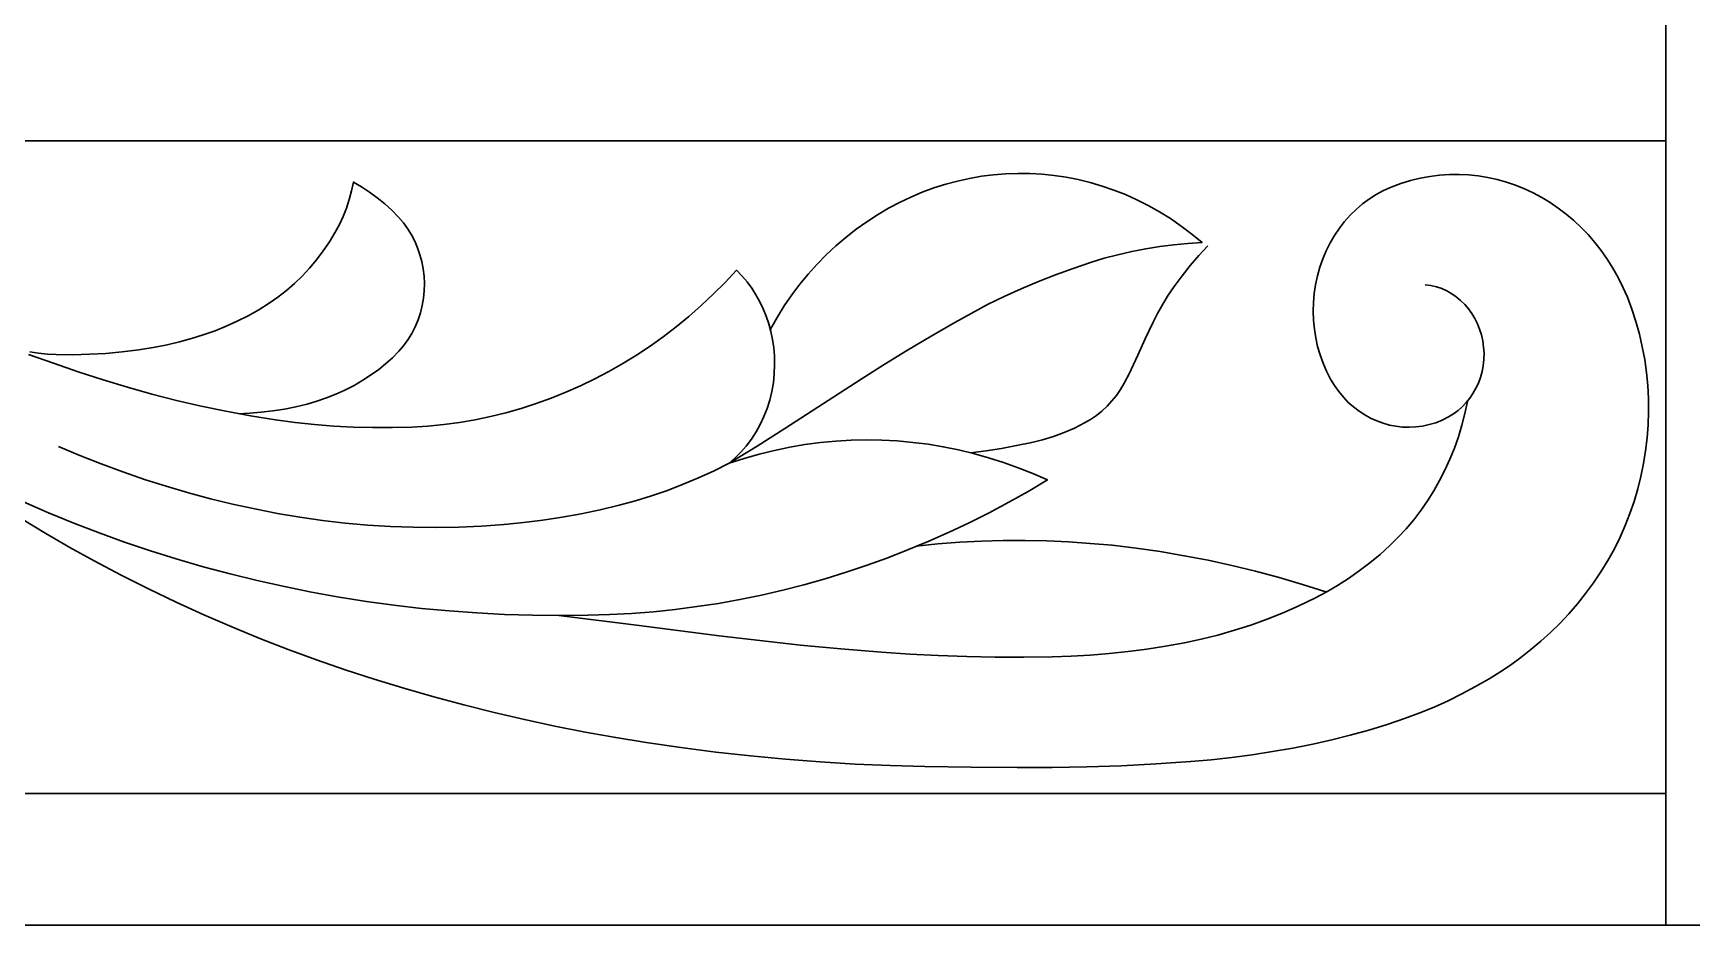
# Model space of a CAD drawing. Header units: millimetres. Extents: x 5940 to 9066, y 1327 to 3250.
# Drawn here: x 6684.4 to 6898.1, y 1360.1 to 1475.2 of the extents above; entities that cross this region are included whole.
import ezdxf

# ---------------------------------------------------------------- set-up
doc = ezdxf.new("R2010")
doc.units = ezdxf.units.MM
doc.layers.add('Default Layer', color=7, linetype='Continuous', lineweight=30)

msp = doc.modelspace()

# ---------------------------------------------------------------- linework, layer by layer
at = {"layer": 'Default Layer', "color": 18, "lineweight": 30, "true_color": 0x000000}
msp.add_line((6512.76, 1360.2), (6992.76, 1360.2), dxfattribs=at)
for points in [[(6512.76, 3190.2), (6512.76, 1360.2), (6512.76, 1360.2), (7017.76, 1360.2), (7017.76, 1360.2), (7017.76, 3190.2), (7017.76, 3190.2), (6512.76, 3190.2)], [(6682.95, 1412.54), (6686, 1410.68), (6689.09, 1408.89), (6692.21, 1407.16), (6692.21, 1407.16), (6695.71, 1405.32), (6699.23, 1403.55), (6702.78, 1401.85), (6706.35, 1400.22), (6709.95, 1398.66), (6713.58, 1397.17), (6717.22, 1395.75), (6720.89, 1394.4), (6724.58, 1393.12), (6728.3, 1391.91), (6728.3, 1391.91), (6732.14, 1390.74), (6736, 1389.63), (6739.88, 1388.59), (6743.76, 1387.62), (6747.66, 1386.71), (6751.58, 1385.87), (6755.5, 1385.09), (6759.44, 1384.38), (6763.38, 1383.74), (6763.38, 1383.74), (6767.85, 1383.09), (6772.33, 1382.52), (6776.81, 1382.02), (6781.3, 1381.6), (6785.79, 1381.25), (6790.29, 1380.98), (6794.79, 1380.79), (6799.29, 1380.67), (6799.29, 1380.67), (6805.24, 1380.58), (6811.19, 1380.52), (6811.19, 1380.52), (6815.67, 1380.52), (6820.14, 1380.61), (6824.61, 1380.76), (6829.08, 1381), (6833.54, 1381.31), (6833.54, 1381.31), (6836.18, 1381.54), (6838.82, 1381.83), (6841.45, 1382.18), (6844.07, 1382.58), (6846.69, 1383.03), (6849.29, 1383.54), (6849.29, 1383.54), (6851.71, 1384.08), (6854.11, 1384.68), (6856.5, 1385.34), (6858.87, 1386.08), (6861.23, 1386.87), (6861.23, 1386.87), (6863.08, 1387.56), (6864.91, 1388.32), (6866.72, 1389.13), (6868.5, 1390.01), (6870.26, 1390.95), (6871.99, 1391.95), (6871.99, 1391.95), (6873.39, 1392.82), (6874.75, 1393.74), (6876.09, 1394.71), (6877.39, 1395.74), (6878.66, 1396.81), (6879.9, 1397.94), (6881.1, 1399.11), (6881.1, 1399.11), (6882.26, 1400.33), (6883.38, 1401.61), (6884.44, 1402.94), (6885.44, 1404.32), (6886.4, 1405.74), (6887.3, 1407.21), (6888.14, 1408.72), (6888.14, 1408.72), (6888.87, 1410.2), (6889.55, 1411.71), (6890.15, 1413.26), (6890.69, 1414.83), (6891.17, 1416.43), (6891.57, 1418.05), (6891.91, 1419.69), (6892.17, 1421.35), (6892.37, 1423.02), (6892.5, 1424.71), (6892.5, 1424.71), (6892.55, 1426.4), (6892.54, 1428.08), (6892.45, 1429.76), (6892.28, 1431.44), (6892.05, 1433.1), (6891.74, 1434.75), (6891.37, 1436.38), (6890.92, 1437.99), (6890.41, 1439.58), (6889.82, 1441.14), (6889.82, 1441.14), (6889.25, 1442.44), (6888.63, 1443.7), (6887.95, 1444.9), (6887.22, 1446.05), (6886.45, 1447.16), (6885.62, 1448.21), (6884.76, 1449.2), (6883.85, 1450.14), (6882.91, 1451.03), (6881.92, 1451.86), (6880.91, 1452.63), (6879.86, 1453.34), (6878.78, 1453.99), (6877.68, 1454.58), (6876.55, 1455.1), (6875.39, 1455.57), (6874.22, 1455.97), (6873.03, 1456.3), (6871.82, 1456.56), (6870.6, 1456.76), (6869.36, 1456.89), (6868.12, 1456.95), (6866.87, 1456.94), (6865.62, 1456.86), (6864.37, 1456.7), (6863.11, 1456.47), (6861.86, 1456.16), (6860.62, 1455.78), (6859.38, 1455.32), (6859.38, 1455.32), (6858.4, 1454.88), (6857.46, 1454.37), (6856.56, 1453.8), (6855.69, 1453.16), (6854.87, 1452.46), (6854.1, 1451.7), (6853.38, 1450.89), (6852.7, 1450.02), (6852.08, 1449.1), (6851.52, 1448.14), (6851.01, 1447.13), (6850.57, 1446.08), (6850.18, 1444.99), (6850.18, 1444.99), (6849.87, 1443.88), (6849.63, 1442.75), (6849.46, 1441.61), (6849.36, 1440.47), (6849.33, 1439.32), (6849.37, 1438.18), (6849.48, 1437.04), (6849.66, 1435.91), (6849.9, 1434.8), (6850.22, 1433.71), (6850.6, 1432.64), (6851.05, 1431.59), (6851.57, 1430.57), (6851.57, 1430.57), (6852.08, 1429.74), (6852.63, 1428.97), (6853.22, 1428.25), (6853.85, 1427.59), (6854.53, 1426.99), (6855.23, 1426.45), (6855.97, 1425.97), (6856.73, 1425.55), (6857.52, 1425.19), (6858.33, 1424.9), (6859.15, 1424.67), (6859.99, 1424.51), (6860.83, 1424.41), (6861.69, 1424.38), (6862.55, 1424.42), (6863.41, 1424.54), (6864.26, 1424.72), (6865.11, 1424.97), (6865.95, 1425.3), (6866.77, 1425.71), (6866.77, 1425.71), (6867.4, 1426.09), (6867.99, 1426.53), (6868.53, 1427.01), (6869.04, 1427.55), (6869.5, 1428.12), (6869.92, 1428.74), (6870.29, 1429.4), (6870.61, 1430.08), (6870.87, 1430.8), (6871.08, 1431.55), (6871.23, 1432.31), (6871.32, 1433.1), (6871.32, 1433.1), (6871.34, 1433.92), (6871.29, 1434.72), (6871.18, 1435.51), (6871, 1436.27), (6870.77, 1437.01), (6870.49, 1437.72), (6870.15, 1438.4), (6869.76, 1439.04), (6869.33, 1439.64), (6868.85, 1440.2), (6868.33, 1440.71), (6867.77, 1441.18), (6867.18, 1441.59), (6866.55, 1441.94), (6865.89, 1442.24), (6865.2, 1442.47), (6864.49, 1442.64), (6863.75, 1442.74)], [(6710.77, 1426.12), (6712.27, 1426.18), (6713.76, 1426.31), (6715.25, 1426.49), (6716.73, 1426.72), (6718.2, 1427.02), (6719.67, 1427.37), (6719.67, 1427.37), (6720.92, 1427.73), (6722.15, 1428.15), (6723.36, 1428.63), (6724.54, 1429.17), (6725.71, 1429.78), (6726.85, 1430.44), (6727.96, 1431.17), (6727.96, 1431.17), (6728.89, 1431.84), (6729.78, 1432.57), (6730.65, 1433.34), (6731.47, 1434.17), (6731.47, 1434.17), (6732.09, 1434.88), (6732.66, 1435.64), (6733.17, 1436.46), (6733.61, 1437.31), (6733.99, 1438.21), (6733.99, 1438.21), (6734.29, 1439.13), (6734.51, 1440.07), (6734.67, 1441.02), (6734.76, 1441.96), (6734.78, 1442.91), (6734.74, 1443.86), (6734.63, 1444.8), (6734.45, 1445.72), (6734.21, 1446.62), (6733.9, 1447.51), (6733.54, 1448.37), (6733.11, 1449.19), (6732.62, 1449.99), (6732.07, 1450.74), (6731.46, 1451.45), (6731.46, 1451.45), (6730.58, 1452.34), (6729.66, 1453.18), (6728.71, 1453.96), (6727.72, 1454.69), (6726.69, 1455.36), (6725.64, 1455.97), (6725.64, 1455.97), (6725.4, 1454.83), (6725.09, 1453.71), (6724.73, 1452.62), (6724.31, 1451.55), (6723.83, 1450.51), (6723.29, 1449.5), (6723.29, 1449.5), (6722.54, 1448.28), (6721.75, 1447.1), (6720.89, 1445.97), (6719.99, 1444.89), (6719.04, 1443.87), (6718.04, 1442.9), (6717, 1441.99), (6715.91, 1441.14), (6714.78, 1440.36), (6714.78, 1440.36), (6713.44, 1439.52), (6712.07, 1438.75), (6710.67, 1438.04), (6709.25, 1437.4), (6707.8, 1436.82), (6707.8, 1436.82), (6706.28, 1436.29), (6704.75, 1435.81), (6703.21, 1435.39), (6701.65, 1435.02), (6700.08, 1434.71), (6700.08, 1434.71), (6697.97, 1434.37), (6695.85, 1434.1), (6693.73, 1433.9), (6691.6, 1433.78), (6689.47, 1433.73), (6687.33, 1433.75), (6687.33, 1433.75), (6686.19, 1433.81), (6685.06, 1433.93), (6683.93, 1434.11)], [(6687.63, 1421.91), (6690.37, 1420.75), (6693.13, 1419.65), (6695.91, 1418.63), (6698.71, 1417.66), (6701.52, 1416.77), (6704.36, 1415.94), (6707.2, 1415.17), (6710.07, 1414.48), (6712.94, 1413.85), (6715.83, 1413.28), (6715.83, 1413.28), (6718.73, 1412.79), (6721.64, 1412.38), (6724.56, 1412.04), (6727.48, 1411.78), (6730.41, 1411.6), (6733.34, 1411.49), (6736.27, 1411.47), (6739.2, 1411.52), (6742.13, 1411.64), (6745.06, 1411.85), (6745.06, 1411.85), (6747.56, 1412.09), (6750.04, 1412.4), (6752.52, 1412.78), (6754.99, 1413.23), (6757.44, 1413.75), (6759.89, 1414.34), (6759.89, 1414.34), (6761.97, 1414.91), (6764.04, 1415.55), (6766.09, 1416.25), (6768.12, 1417.03), (6770.12, 1417.86), (6772.11, 1418.77), (6774.07, 1419.74), (6774.07, 1419.74), (6777.66, 1421.94), (6781.22, 1424.21), (6781.22, 1424.21), (6791.07, 1430.58), (6791.07, 1430.58), (6794.05, 1432.47), (6797.05, 1434.32), (6800.08, 1436.12), (6803.12, 1437.89), (6803.12, 1437.89), (6805.23, 1439.06), (6807.36, 1440.18), (6809.52, 1441.23), (6811.7, 1442.23), (6813.91, 1443.16), (6816.13, 1444.04), (6818.37, 1444.86), (6820.63, 1445.62), (6820.63, 1445.62), (6822.39, 1446.15), (6824.16, 1446.62), (6825.95, 1447.03), (6827.75, 1447.39), (6829.55, 1447.68), (6831.36, 1447.91), (6833.18, 1448.08), (6835, 1448.19), (6835, 1448.19), (6833.69, 1449.28), (6832.33, 1450.31), (6830.93, 1451.27), (6830.93, 1451.27), (6829.52, 1452.15), (6828.07, 1452.96), (6826.61, 1453.7), (6825.13, 1454.36), (6823.63, 1454.95), (6822.11, 1455.47), (6820.58, 1455.92), (6819.04, 1456.3), (6817.49, 1456.6), (6815.94, 1456.83), (6814.38, 1456.99), (6812.81, 1457.08), (6811.25, 1457.1), (6809.69, 1457.04), (6808.13, 1456.92), (6806.57, 1456.72), (6805.02, 1456.45), (6803.49, 1456.11), (6801.96, 1455.7), (6800.45, 1455.22), (6798.95, 1454.67), (6797.47, 1454.05), (6796.01, 1453.36), (6794.58, 1452.6), (6793.16, 1451.77), (6791.78, 1450.87), (6790.42, 1449.9), (6789.09, 1448.85), (6789.09, 1448.85), (6787.81, 1447.76), (6786.58, 1446.6), (6785.4, 1445.39), (6784.26, 1444.12), (6783.18, 1442.8), (6782.14, 1441.43), (6781.16, 1440.01), (6780.24, 1438.54), (6779.37, 1437.03)], [(6805.2, 1421.1), (6807.17, 1421.35), (6809.14, 1421.66), (6811.1, 1422.02), (6813.05, 1422.42), (6813.05, 1422.42), (6814.46, 1422.77), (6815.84, 1423.2), (6817.21, 1423.7), (6818.55, 1424.28), (6819.87, 1424.94), (6819.87, 1424.94), (6820.64, 1425.39), (6821.39, 1425.9), (6822.1, 1426.47), (6822.76, 1427.09), (6823.39, 1427.77), (6823.97, 1428.49), (6824.5, 1429.26), (6824.98, 1430.08), (6824.98, 1430.08), (6825.6, 1431.26), (6826.18, 1432.46), (6826.73, 1433.68), (6826.73, 1433.68), (6827.66, 1435.76), (6828.64, 1437.83), (6828.64, 1437.83), (6829.27, 1439.05), (6829.94, 1440.24), (6830.65, 1441.4), (6831.41, 1442.52), (6831.41, 1442.52), (6832.43, 1443.91), (6833.49, 1445.24), (6834.6, 1446.53), (6835.76, 1447.77)], [(6683.12, 1414.75), (6686.34, 1413.35), (6689.58, 1412.02), (6692.85, 1410.76), (6696.14, 1409.57), (6699.46, 1408.45), (6702.79, 1407.41), (6702.79, 1407.41), (6706.25, 1406.41), (6709.73, 1405.48), (6713.23, 1404.62), (6716.73, 1403.84), (6720.25, 1403.13), (6723.78, 1402.49), (6727.32, 1401.94), (6730.86, 1401.45), (6734.42, 1401.04), (6737.98, 1400.71), (6741.55, 1400.45), (6745.12, 1400.26), (6748.7, 1400.15), (6752.28, 1400.12), (6755.86, 1400.16), (6755.86, 1400.16), (6758.67, 1400.24), (6761.48, 1400.39), (6764.29, 1400.61), (6767.09, 1400.9), (6769.88, 1401.26), (6772.67, 1401.68), (6775.44, 1402.18), (6778.21, 1402.75), (6780.96, 1403.38), (6783.7, 1404.09), (6786.43, 1404.86), (6786.43, 1404.86), (6789.14, 1405.7), (6791.83, 1406.61), (6794.51, 1407.57), (6797.16, 1408.61), (6799.79, 1409.7), (6802.4, 1410.86), (6804.98, 1412.08), (6807.55, 1413.37), (6810.08, 1414.71), (6812.59, 1416.12), (6815.08, 1417.59), (6815.08, 1417.59), (6813.21, 1418.41), (6811.32, 1419.17), (6809.41, 1419.85), (6807.49, 1420.46), (6805.56, 1421), (6803.61, 1421.47), (6801.65, 1421.86), (6799.69, 1422.19), (6797.71, 1422.43), (6795.73, 1422.61), (6793.75, 1422.72), (6791.77, 1422.75), (6789.78, 1422.71), (6787.8, 1422.59), (6785.81, 1422.4), (6783.83, 1422.14), (6781.86, 1421.81), (6779.9, 1421.4), (6777.94, 1420.92), (6776, 1420.37), (6774.07, 1419.74), (6774.07, 1419.74), (6774.84, 1420.42), (6775.57, 1421.15), (6776.25, 1421.94), (6776.25, 1421.94), (6776.92, 1422.83), (6777.52, 1423.77), (6778.06, 1424.74), (6778.54, 1425.76), (6778.95, 1426.81), (6779.29, 1427.89), (6779.55, 1428.99), (6779.75, 1430.12), (6779.87, 1431.26), (6779.92, 1432.41), (6779.9, 1433.57), (6779.9, 1433.57), (6779.81, 1434.63), (6779.66, 1435.67), (6779.44, 1436.7), (6779.17, 1437.7), (6778.84, 1438.68), (6778.45, 1439.64), (6778.01, 1440.56), (6777.51, 1441.45), (6776.96, 1442.31), (6776.36, 1443.12), (6775.7, 1443.9), (6775, 1444.62), (6775, 1444.62), (6773.53, 1443.05), (6772.01, 1441.53), (6770.45, 1440.07), (6768.86, 1438.67), (6767.23, 1437.33), (6765.56, 1436.05), (6763.86, 1434.83), (6762.12, 1433.68), (6760.36, 1432.59), (6758.56, 1431.57), (6756.74, 1430.61), (6754.89, 1429.71), (6753.01, 1428.88), (6751.11, 1428.12), (6749.19, 1427.43), (6747.25, 1426.81), (6745.28, 1426.25), (6743.3, 1425.77), (6741.31, 1425.35), (6739.3, 1425.01), (6737.27, 1424.74), (6735.23, 1424.54), (6733.18, 1424.41), (6733.18, 1424.41), (6730.67, 1424.34), (6728.15, 1424.33), (6725.63, 1424.39), (6723.12, 1424.52), (6720.61, 1424.73), (6718.11, 1425), (6715.61, 1425.33), (6715.61, 1425.33), (6712.39, 1425.85), (6709.19, 1426.44), (6706, 1427.11), (6702.83, 1427.84), (6699.66, 1428.65), (6696.52, 1429.53), (6693.38, 1430.48), (6693.38, 1430.48), (6690.17, 1431.53), (6686.96, 1432.62), (6683.77, 1433.77)], [(6752.11, 1400.12), (6762.45, 1398.83), (6772.79, 1397.51), (6772.79, 1397.51), (6778.01, 1396.88), (6783.23, 1396.31), (6788.45, 1395.81), (6793.68, 1395.38), (6793.68, 1395.38), (6797.35, 1395.13), (6801.01, 1394.95), (6804.68, 1394.82), (6808.36, 1394.75), (6812.03, 1394.74), (6815.7, 1394.78), (6815.7, 1394.78), (6818.15, 1394.86), (6820.59, 1395.01), (6823.03, 1395.21), (6825.46, 1395.47), (6827.89, 1395.79), (6830.31, 1396.17), (6832.72, 1396.61), (6832.72, 1396.61), (6834.89, 1397.07), (6837.04, 1397.6), (6839.17, 1398.21), (6841.28, 1398.89), (6843.38, 1399.65), (6845.45, 1400.48), (6847.49, 1401.38), (6849.52, 1402.35), (6849.52, 1402.35), (6851, 1403.14), (6852.46, 1403.99), (6853.88, 1404.9), (6855.27, 1405.88), (6856.63, 1406.91), (6857.94, 1408), (6859.22, 1409.15), (6859.22, 1409.15), (6860.29, 1410.2), (6861.31, 1411.31), (6862.28, 1412.46), (6863.2, 1413.65), (6864.06, 1414.9), (6864.87, 1416.18), (6865.62, 1417.5), (6866.31, 1418.87), (6866.95, 1420.27), (6867.52, 1421.7), (6868.04, 1423.16), (6868.49, 1424.65), (6868.88, 1426.17), (6869.2, 1427.71)], [(6850.94, 1403.15), (6847.94, 1404.11), (6844.92, 1405), (6841.89, 1405.82), (6838.84, 1406.56), (6835.77, 1407.23), (6832.7, 1407.82), (6829.61, 1408.35), (6826.51, 1408.79), (6823.4, 1409.17), (6823.4, 1409.17), (6820.6, 1409.42), (6817.8, 1409.61), (6814.99, 1409.73), (6812.19, 1409.79), (6809.38, 1409.77), (6806.57, 1409.69), (6803.77, 1409.55), (6800.96, 1409.34), (6798.17, 1409.06)]]:
    msp.add_lwpolyline(points, dxfattribs=at)
for points in [[(6894.79, 3190.28, 0), (6894.79, 2275.2, 0), (6894.79, 1360.13, 0)], [(6894.79, 1461.3, 0), (6571.78, 1461.3, 0), (6558.73, 1461.3, 0), (6554.78, 1461.3, 0), (6537.78, 1461.3, 0), (6537.76, 1461.3, 0)], [(6537.76, 1377.2, 0), (6537.78, 1377.2, 0), (6554.78, 1377.2, 0), (6571.78, 1377.2, 0), (6894.79, 1377.2, 0)]]:
    msp.add_polyline3d(points, dxfattribs=at)

doc.saveas('drawing.dxf')
